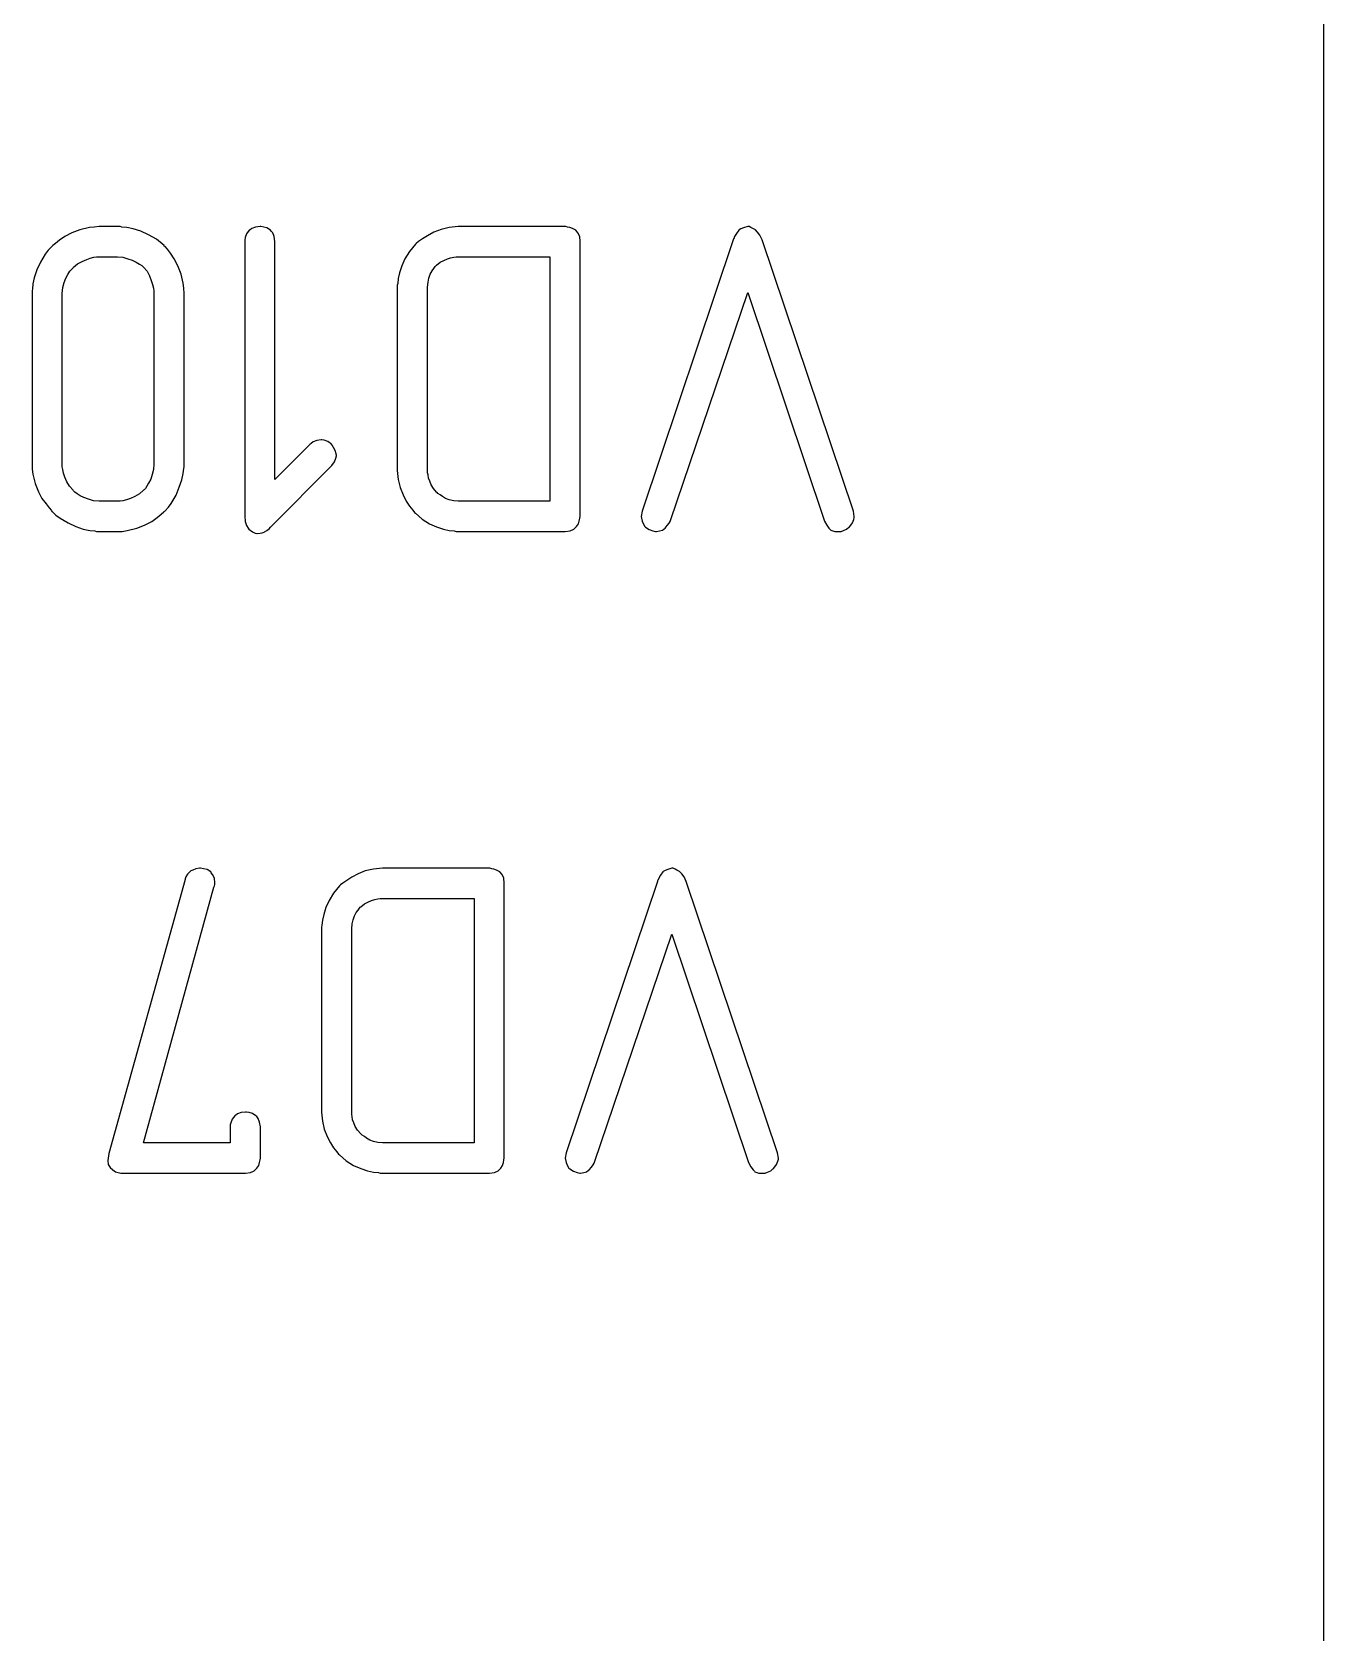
# Model space of a CAD drawing. Header units: inches. Extents: x 0 to 594, y -420 to 0.
# Drawn here: x 224.029 to 228.062, y -112.495 to -107.496 of the extents above; entities that cross this region are included whole.
import ezdxf

# ---------------------------------------------------------------- set-up
doc = ezdxf.new("R2010")
doc.units = ezdxf.units.IN
doc.header["$MEASUREMENT"] = 0

msp = doc.modelspace()

# ---------------------------------------------------------------- linework, layer by layer
at = {"color": 18, "true_color": 0x000000}
for p, q in [((228.0624, -129.0828), (228.0624, -102.5828)), ((224.153, -108.1232), (224.1318, -108.1345)), ((224.1783, -108.1133), (224.153, -108.1232)), ((224.2079, -108.1063), (224.1783, -108.1133)), ((224.2234, -108.1049), (224.2079, -108.1063)), ((224.2389, -108.1035), (224.2234, -108.1049)), ((224.3038, -108.1035), (224.2389, -108.1035)), ((224.3094, -108.1049), (224.3038, -108.1035)), ((224.3249, -108.1063), (224.3094, -108.1049)), ((224.3447, -108.1105), (224.3249, -108.1063)), ((224.3686, -108.1176), (224.3447, -108.1105)), ((224.3926, -108.1288), (224.3686, -108.1176)), ((224.707, -108.1147), (224.6985, -108.126)), ((224.7098, -108.1133), (224.707, -108.1147)), ((224.7154, -108.1091), (224.7098, -108.1133)), ((224.7267, -108.1049), (224.7154, -108.1091)), ((224.7408, -108.1035), (224.7267, -108.1049)), ((224.7436, -108.1035), (224.7408, -108.1035)), ((224.7521, -108.1049), (224.7436, -108.1035)), ((224.7619, -108.1077), (224.7521, -108.1049)), ((224.7732, -108.1147), (224.7619, -108.1077)), ((224.776, -108.1176), (224.7732, -108.1147)), ((224.7803, -108.1232), (224.776, -108.1176)), ((224.7845, -108.1345), (224.7803, -108.1232)), ((225.2835, -108.1204), (225.2638, -108.1317)), ((225.3061, -108.1119), (225.2835, -108.1204)), ((225.3315, -108.1063), (225.3061, -108.1119)), ((225.3597, -108.1035), (225.3315, -108.1063)), ((225.6952, -108.1035), (225.3597, -108.1035)), ((225.7008, -108.1049), (225.6952, -108.1035)), ((225.7079, -108.1063), (225.7008, -108.1049)), ((225.7163, -108.1091), (225.7079, -108.1063)), ((225.7262, -108.1147), (225.7163, -108.1091)), ((225.7332, -108.1232), (225.7262, -108.1147)), ((225.7389, -108.1345), (225.7332, -108.1232)), ((226.228, -108.1246), (226.2224, -108.1345)), ((226.2351, -108.1147), (226.228, -108.1246)), ((226.2365, -108.1133), (226.2351, -108.1147)), ((226.2421, -108.1105), (226.2365, -108.1133)), ((226.2506, -108.1077), (226.2421, -108.1105)), ((226.2633, -108.1035), (226.2506, -108.1077)), ((226.2675, -108.1035), (226.2633, -108.1035)), ((226.2731, -108.1063), (226.2675, -108.1035)), ((226.2788, -108.1091), (226.2731, -108.1063)), ((226.2872, -108.1133), (226.2788, -108.1091)), ((226.2943, -108.1204), (226.2872, -108.1133)), ((226.3013, -108.1303), (226.2943, -108.1204)), ((224.0909, -108.1655), (224.0796, -108.1768)), ((224.0937, -108.1627), (224.0909, -108.1655)), ((224.1022, -108.1556), (224.0937, -108.1627)), ((224.1149, -108.1458), (224.1022, -108.1556)), ((224.1318, -108.1345), (224.1149, -108.1458)), ((224.418, -108.1429), (224.3926, -108.1288)), ((224.4419, -108.1627), (224.418, -108.1429)), ((224.4419, -108.1641), (224.4419, -108.1627)), ((224.4448, -108.1655), (224.4419, -108.1641)), ((224.4518, -108.174), (224.4448, -108.1655)), ((224.4617, -108.1866), (224.4518, -108.174)), ((224.6943, -108.1373), (224.6929, -108.1458)), ((224.6929, -108.1458), (224.6929, -108.1486)), ((224.6929, -108.1486), (224.6929, -108.15)), ((224.6929, -108.15), (224.6929, -109.0071)), ((224.6985, -108.126), (224.6943, -108.1373)), ((224.7873, -108.15), (224.7845, -108.1345)), ((224.7873, -108.8929), (224.7873, -108.15)), ((225.2257, -108.1584), (225.2074, -108.181)), ((225.2286, -108.1556), (225.2257, -108.1584)), ((225.2356, -108.15), (225.2286, -108.1556)), ((225.2483, -108.1415), (225.2356, -108.15)), ((225.2638, -108.1317), (225.2483, -108.1415)), ((225.7403, -108.15), (225.7389, -108.1345)), ((225.7403, -109.0071), (225.7403, -108.15)), ((226.2182, -108.1443), (225.9334, -108.9916)), ((226.2196, -108.1415), (226.2182, -108.1429)), ((226.2182, -108.1429), (226.2182, -108.1443)), ((226.2224, -108.1345), (226.2196, -108.1415)), ((226.3084, -108.1443), (226.3013, -108.1303)), ((226.5931, -108.9916), (226.3084, -108.1443)), ((224.0557, -108.2148), (224.0444, -108.2388)), ((224.0698, -108.1895), (224.0557, -108.2148)), ((224.0796, -108.1768), (224.0698, -108.1895)), ((224.1586, -108.2303), (224.1713, -108.2191)), ((224.1713, -108.2191), (224.1854, -108.212)), ((224.1854, -108.212), (224.1995, -108.2064)), ((224.1995, -108.2064), (224.2107, -108.2021)), ((224.2107, -108.2021), (224.222, -108.1993)), ((224.222, -108.1993), (224.2305, -108.1979)), ((224.2305, -108.1979), (224.2953, -108.1979)), ((224.2953, -108.1979), (224.3122, -108.1993)), ((224.3122, -108.1993), (224.3278, -108.2036)), ((224.3278, -108.2036), (224.3419, -108.2078)), ((224.3419, -108.2078), (224.3545, -108.2148)), ((224.3545, -108.2148), (224.3644, -108.2205)), ((224.3644, -108.2205), (224.3715, -108.2247)), ((224.3715, -108.2247), (224.3757, -108.2289)), ((224.473, -108.2036), (224.4617, -108.1866)), ((224.4842, -108.2261), (224.473, -108.2036)), ((225.1933, -108.2036), (225.1834, -108.2261)), ((225.2074, -108.181), (225.1933, -108.2036)), ((225.2878, -108.2275), (225.2906, -108.2247)), ((225.2906, -108.2247), (225.292, -108.2233)), ((225.292, -108.2233), (225.3033, -108.2148)), ((225.3033, -108.2148), (225.3145, -108.2092)), ((225.3145, -108.2092), (225.3258, -108.2036)), ((225.3258, -108.2036), (225.3357, -108.2007)), ((225.3357, -108.2007), (225.3456, -108.1993)), ((225.3456, -108.1993), (225.3526, -108.1979)), ((225.3526, -108.1979), (225.6458, -108.1979)), ((225.6458, -108.1979), (225.6458, -108.9606)), ((224.0359, -108.2628), (224.0317, -108.2825)), ((224.0444, -108.2388), (224.0359, -108.2628)), ((224.129, -108.2783), (224.1346, -108.2642)), ((224.1346, -108.2642), (224.1403, -108.2529)), ((224.1403, -108.2529), (224.1473, -108.243)), ((224.1473, -108.243), (224.153, -108.236)), ((224.153, -108.236), (224.1572, -108.2318)), ((224.1572, -108.2318), (224.1586, -108.2303)), ((224.3757, -108.2289), (224.3771, -108.2303)), ((224.3771, -108.2303), (224.3884, -108.243)), ((224.3884, -108.243), (224.3954, -108.2571)), ((224.3954, -108.2571), (224.4011, -108.2712)), ((224.4011, -108.2712), (224.4053, -108.2839)), ((224.4941, -108.2515), (224.4842, -108.2261)), ((224.5011, -108.2797), (224.4941, -108.2515)), ((225.1722, -108.2656), (225.1708, -108.2811)), ((225.1764, -108.2473), (225.1722, -108.2656)), ((225.1834, -108.2261), (225.1764, -108.2473)), ((225.2652, -108.2769), (225.268, -108.2642)), ((225.268, -108.2642), (225.2723, -108.2515)), ((225.2723, -108.2515), (225.2779, -108.2416)), ((225.2779, -108.2416), (225.2835, -108.2346)), ((225.2835, -108.2346), (225.2878, -108.2275)), ((224.0303, -108.298), (224.0289, -108.3036)), ((224.0289, -108.3036), (224.0289, -108.3079)), ((224.0289, -108.3079), (224.0289, -108.3107)), ((224.0289, -108.3107), (224.0289, -108.3121)), ((224.0289, -108.3121), (224.0289, -108.845)), ((224.0317, -108.2825), (224.0303, -108.298)), ((224.1233, -108.3121), (224.1248, -108.2938)), ((224.1233, -108.845), (224.1233, -108.3121)), ((224.1248, -108.2938), (224.129, -108.2783)), ((224.4053, -108.2839), (224.4081, -108.2952)), ((224.4081, -108.2952), (224.4095, -108.3036)), ((224.4095, -108.3036), (224.4095, -108.3107)), ((224.4095, -108.3107), (224.4095, -108.3121)), ((224.4095, -108.3121), (224.4095, -108.845)), ((224.5026, -108.2952), (224.5011, -108.2797)), ((224.504, -108.3121), (224.5026, -108.2952)), ((224.504, -108.845), (224.504, -108.3121)), ((225.1708, -108.2811), (225.1693, -108.2867)), ((225.1693, -108.2867), (225.1693, -108.291)), ((225.1693, -108.291), (225.1693, -108.2924)), ((225.1693, -108.2924), (225.1693, -108.2938)), ((225.1693, -108.2938), (225.1693, -108.8647)), ((225.2638, -108.2924), (225.2652, -108.2769)), ((225.2638, -108.8647), (225.2638, -108.2924)), ((226.0222, -109.0212), (226.2633, -108.3093)), ((226.2633, -108.3093), (226.5029, -109.0226)), ((224.9184, -108.7717), (224.9071, -108.7759)), ((224.9311, -108.7688), (224.9184, -108.7717)), ((224.9339, -108.7688), (224.9311, -108.7688)), ((224.941, -108.7703), (224.9339, -108.7688)), ((224.9523, -108.7745), (224.941, -108.7703)), ((224.9635, -108.7829), (224.9523, -108.7745)), ((224.8973, -108.7829), (224.7873, -108.8929)), ((224.9001, -108.7801), (224.8973, -108.7829)), ((224.9071, -108.7759), (224.9001, -108.7801)), ((224.9635, -108.7844), (224.9635, -108.7829)), ((224.9663, -108.7858), (224.9635, -108.7844)), ((224.9706, -108.7928), (224.9663, -108.7858)), ((224.9762, -108.8041), (224.9706, -108.7928)), ((224.9776, -108.8097), (224.9762, -108.8041)), ((224.979, -108.8168), (224.9776, -108.8097)), ((224.9776, -108.8266), (224.979, -108.8196)), ((224.979, -108.8182), (224.979, -108.8168)), ((224.979, -108.8196), (224.979, -108.8182)), ((224.0289, -108.845), (224.0289, -108.8605)), ((224.0289, -108.8605), (224.0317, -108.876)), ((224.1233, -108.8478), (224.1233, -108.845)), ((224.1233, -108.8534), (224.1233, -108.8478)), ((224.1248, -108.8619), (224.1233, -108.8534)), ((224.1276, -108.8732), (224.1248, -108.8619)), ((224.1318, -108.8859), (224.1276, -108.8732)), ((224.4081, -108.8619), (224.4039, -108.8774)), ((224.4095, -108.845), (224.4081, -108.8619)), ((224.4969, -108.8943), (224.5011, -108.8746)), ((224.5011, -108.8746), (224.5026, -108.8591)), ((224.5026, -108.8591), (224.504, -108.8534)), ((224.504, -108.8464), (224.504, -108.845)), ((224.504, -108.8492), (224.504, -108.8464)), ((224.504, -108.8534), (224.504, -108.8492)), ((224.7746, -109.0409), (224.9649, -108.8492)), ((224.9649, -108.8492), (224.9734, -108.8379)), ((224.9734, -108.8379), (224.9776, -108.8266)), ((225.1693, -108.8647), (225.1722, -108.8929)), ((225.2638, -108.8661), (225.2638, -108.8647)), ((225.2638, -108.8718), (225.2638, -108.8661)), ((225.2652, -108.8788), (225.2638, -108.8718)), ((224.0317, -108.876), (224.0388, -108.9056)), ((224.0388, -108.9056), (224.0486, -108.931)), ((224.1374, -108.8999), (224.1318, -108.8859)), ((224.1459, -108.914), (224.1374, -108.8999)), ((224.1572, -108.9267), (224.1459, -108.914)), ((224.3785, -108.9253), (224.3771, -108.9267)), ((224.3827, -108.9211), (224.3785, -108.9253)), ((224.387, -108.914), (224.3827, -108.9211)), ((224.3926, -108.9042), (224.387, -108.914)), ((224.3996, -108.8915), (224.3926, -108.9042)), ((224.4039, -108.8774), (224.3996, -108.8915)), ((224.4786, -108.9422), (224.4885, -108.9169)), ((224.4885, -108.9169), (224.4969, -108.8943)), ((225.1722, -108.8929), (225.1778, -108.9183)), ((225.1778, -108.9183), (225.1877, -108.9408)), ((225.2666, -108.8887), (225.2652, -108.8788)), ((225.2708, -108.8985), (225.2666, -108.8887)), ((225.2751, -108.9098), (225.2708, -108.8985)), ((225.2821, -108.9211), (225.2751, -108.9098)), ((225.292, -108.9324), (225.2821, -108.9211)), ((224.0486, -108.931), (224.0599, -108.9521)), ((224.0599, -108.9521), (224.0726, -108.969)), ((224.0726, -108.969), (224.0825, -108.9817)), ((224.1586, -108.9281), (224.1572, -108.9267)), ((224.1628, -108.9324), (224.1586, -108.9281)), ((224.1699, -108.938), (224.1628, -108.9324)), ((224.1797, -108.9436), (224.1699, -108.938)), ((224.191, -108.9493), (224.1797, -108.9436)), ((224.2051, -108.9549), (224.191, -108.9493)), ((224.2206, -108.9592), (224.2051, -108.9549)), ((224.2389, -108.9606), (224.2206, -108.9592)), ((224.2206, -108.9592), (224.2206, -108.9592)), ((224.3038, -108.9606), (224.2389, -108.9606)), ((224.3122, -108.9592), (224.3038, -108.9606)), ((224.3235, -108.9563), (224.3122, -108.9592)), ((224.3362, -108.9521), (224.3235, -108.9563)), ((224.3503, -108.9465), (224.3362, -108.9521)), ((224.3644, -108.938), (224.3503, -108.9465)), ((224.3771, -108.9267), (224.3644, -108.938)), ((224.4546, -108.9789), (224.4631, -108.9676)), ((224.4631, -108.9676), (224.4786, -108.9422)), ((225.1877, -108.9408), (225.1975, -108.9606)), ((225.1975, -108.9606), (225.2074, -108.9761)), ((225.2934, -108.9338), (225.292, -108.9324)), ((225.2962, -108.9366), (225.2934, -108.9338)), ((225.3033, -108.9408), (225.2962, -108.9366)), ((225.3103, -108.9465), (225.3033, -108.9408)), ((225.3202, -108.9521), (225.3103, -108.9465)), ((225.3315, -108.9563), (225.3202, -108.9521)), ((225.3456, -108.9592), (225.3315, -108.9563)), ((225.3597, -108.9606), (225.3456, -108.9592)), ((225.3456, -108.9592), (225.3456, -108.9592)), ((225.6458, -108.9606), (225.3597, -108.9606)), ((224.0825, -108.9817), (224.0895, -108.9902)), ((224.0895, -108.9902), (224.0909, -108.993)), ((224.0909, -108.993), (224.0923, -108.993)), ((224.0923, -108.993), (224.1036, -109.0043)), ((224.1036, -109.0043), (224.1163, -109.0141)), ((224.1163, -109.0141), (224.1417, -109.0282)), ((224.3799, -109.0353), (224.4025, -109.024)), ((224.4025, -109.024), (224.4194, -109.0113)), ((224.4194, -109.0113), (224.4321, -109.0014)), ((224.4321, -109.0014), (224.4405, -108.9944)), ((224.4405, -108.9944), (224.4419, -108.993)), ((224.4419, -108.993), (224.4433, -108.9916)), ((224.4433, -108.9916), (224.4546, -108.9789)), ((224.6929, -109.0071), (224.6943, -109.024)), ((224.6943, -109.024), (224.6985, -109.0367)), ((225.2074, -108.9761), (225.2173, -108.9888)), ((225.2173, -108.9888), (225.2229, -108.9958)), ((225.2229, -108.9958), (225.2257, -108.9986)), ((225.2257, -108.9986), (225.2469, -109.017)), ((225.2469, -109.017), (225.2694, -109.0311)), ((225.7346, -109.0311), (225.7375, -109.0226)), ((225.7375, -109.0226), (225.7389, -109.0141)), ((225.7389, -109.0141), (225.7403, -109.0085)), ((225.7403, -109.0085), (225.7403, -109.0071)), ((225.9334, -108.9916), (225.9306, -109.0085)), ((225.9306, -109.0085), (225.9334, -109.0226)), ((225.9334, -109.0226), (225.9376, -109.0325)), ((226.018, -109.0296), (226.0208, -109.024)), ((226.0208, -109.024), (226.0222, -109.0212)), ((226.5029, -109.0226), (226.51, -109.0353)), ((226.5903, -109.0282), (226.5946, -109.0184)), ((226.596, -109.0085), (226.5931, -108.9916)), ((226.5946, -109.0184), (226.596, -109.0113)), ((226.596, -109.0099), (226.596, -109.0085)), ((226.596, -109.0113), (226.596, -109.0099)), ((224.1417, -109.0282), (224.1656, -109.0395)), ((224.1656, -109.0395), (224.1882, -109.048)), ((224.1882, -109.048), (224.2093, -109.0522)), ((224.2093, -109.0522), (224.2248, -109.0536)), ((224.2248, -109.0536), (224.2305, -109.055)), ((224.2305, -109.055), (224.3108, -109.055)), ((224.2305, -109.055), (224.2305, -109.055)), ((224.3108, -109.055), (224.3263, -109.0522)), ((224.3263, -109.0522), (224.3559, -109.0451)), ((224.3559, -109.0451), (224.3799, -109.0353)), ((224.6985, -109.0367), (224.7041, -109.0451)), ((224.7041, -109.0451), (224.7056, -109.048)), ((224.7056, -109.048), (224.7168, -109.0564)), ((224.7168, -109.0564), (224.7253, -109.0607)), ((224.7253, -109.0607), (224.7309, -109.0621)), ((224.7309, -109.0621), (224.7323, -109.0621)), ((224.7309, -109.0621), (224.7309, -109.0621)), ((224.7323, -109.0621), (224.7408, -109.0607)), ((224.7408, -109.0607), (224.7478, -109.0592)), ((224.7478, -109.0592), (224.7535, -109.0578)), ((224.7535, -109.0578), (224.7549, -109.0564)), ((224.7549, -109.0564), (224.7619, -109.0522)), ((224.7619, -109.0522), (224.769, -109.0466)), ((224.769, -109.0466), (224.7732, -109.0423)), ((224.7732, -109.0423), (224.7746, -109.0409)), ((225.2694, -109.0311), (225.292, -109.0409)), ((225.292, -109.0409), (225.3131, -109.048)), ((225.3131, -109.048), (225.3315, -109.0522)), ((225.3315, -109.0522), (225.347, -109.0536)), ((225.347, -109.0536), (225.3526, -109.055)), ((225.3526, -109.055), (225.6938, -109.055)), ((225.3526, -109.055), (225.3526, -109.055)), ((225.6938, -109.055), (225.7093, -109.0536)), ((225.7093, -109.0536), (225.7205, -109.048)), ((225.7205, -109.048), (225.729, -109.0395)), ((225.729, -109.0395), (225.7346, -109.0311)), ((225.9376, -109.0325), (225.9419, -109.0395)), ((225.9419, -109.0395), (225.9447, -109.0423)), ((225.9447, -109.0423), (225.956, -109.0494)), ((225.956, -109.0494), (225.9672, -109.0536)), ((225.9672, -109.0536), (225.9757, -109.055)), ((225.9757, -109.055), (225.9785, -109.055)), ((225.9757, -109.055), (225.9757, -109.055)), ((225.9785, -109.055), (225.9884, -109.0536)), ((225.9884, -109.0536), (225.9968, -109.0508)), ((225.9968, -109.0508), (226.0025, -109.0466)), ((226.0025, -109.0466), (226.0053, -109.0451)), ((226.0053, -109.0451), (226.0123, -109.0367)), ((226.0123, -109.0367), (226.018, -109.0296)), ((226.51, -109.0353), (226.517, -109.0451)), ((226.517, -109.0451), (226.5212, -109.0494)), ((226.5212, -109.0494), (226.5227, -109.0508)), ((226.5227, -109.0508), (226.5353, -109.055)), ((226.5353, -109.055), (226.5551, -109.055)), ((226.5551, -109.055), (226.5621, -109.0522)), ((226.5621, -109.0522), (226.572, -109.048)), ((226.572, -109.048), (226.579, -109.0423)), ((226.579, -109.0423), (226.5819, -109.0409)), ((226.5819, -109.0395), (226.5903, -109.0282)), ((226.5819, -109.0409), (226.5819, -109.0395)), ((224.5223, -110.1169), (224.5138, -110.1253)), ((224.5251, -110.1154), (224.5223, -110.1169)), ((224.5307, -110.1126), (224.5251, -110.1154)), ((224.5406, -110.1084), (224.5307, -110.1126)), ((224.5519, -110.107), (224.5406, -110.1084)), ((224.5547, -110.107), (224.5519, -110.107)), ((224.5646, -110.1084), (224.5547, -110.107)), ((224.5759, -110.1112), (224.5646, -110.1084)), ((224.5871, -110.1183), (224.5759, -110.1112)), ((224.5885, -110.1211), (224.5871, -110.1183)), ((224.5928, -110.1267), (224.5885, -110.1211)), ((225.0467, -110.1239), (225.027, -110.1352)), ((225.0693, -110.1154), (225.0467, -110.1239)), ((225.0946, -110.1098), (225.0693, -110.1154)), ((225.1228, -110.107), (225.0946, -110.1098)), ((225.4583, -110.107), (225.1228, -110.107)), ((225.464, -110.1084), (225.4583, -110.107)), ((225.471, -110.1098), (225.464, -110.1084)), ((225.4795, -110.1126), (225.471, -110.1098)), ((225.4893, -110.1183), (225.4795, -110.1126)), ((225.4964, -110.1267), (225.4893, -110.1183)), ((225.9982, -110.1183), (225.9912, -110.1281)), ((225.9997, -110.1169), (225.9982, -110.1183)), ((226.0053, -110.114), (225.9997, -110.1169)), ((226.0138, -110.1112), (226.0053, -110.114)), ((226.0264, -110.107), (226.0138, -110.1112)), ((226.0307, -110.107), (226.0264, -110.107)), ((226.0363, -110.1098), (226.0307, -110.107)), ((226.0419, -110.1126), (226.0363, -110.1098)), ((226.0504, -110.1169), (226.0419, -110.1126)), ((226.0575, -110.1239), (226.0504, -110.1169)), ((226.0645, -110.1338), (226.0575, -110.1239)), ((224.5068, -110.1422), (224.2685, -110.9979)), ((224.3771, -110.9641), (224.597, -110.1662)), ((224.5096, -110.1338), (224.5068, -110.1394)), ((224.5068, -110.1394), (224.5068, -110.1422)), ((224.5138, -110.1253), (224.5096, -110.1338)), ((224.5984, -110.138), (224.5928, -110.1267)), ((224.597, -110.1662), (224.5984, -110.162)), ((224.5998, -110.1521), (224.5984, -110.138)), ((224.5984, -110.162), (224.5998, -110.1577)), ((224.5998, -110.1535), (224.5998, -110.1521)), ((224.5998, -110.1577), (224.5998, -110.1535)), ((224.9889, -110.162), (224.9706, -110.1845)), ((224.9917, -110.1591), (224.9889, -110.162)), ((224.9988, -110.1535), (224.9917, -110.1591)), ((225.0115, -110.1451), (224.9988, -110.1535)), ((225.027, -110.1352), (225.0115, -110.1451)), ((225.502, -110.138), (225.4964, -110.1267)), ((225.5034, -110.1535), (225.502, -110.138)), ((225.5034, -111.0106), (225.5034, -110.1535)), ((225.9813, -110.1479), (225.6966, -110.9951)), ((225.9827, -110.1451), (225.9813, -110.1465)), ((225.9813, -110.1465), (225.9813, -110.1479)), ((225.9856, -110.138), (225.9827, -110.1451)), ((225.9912, -110.1281), (225.9856, -110.138)), ((226.0716, -110.1479), (226.0645, -110.1338)), ((226.3563, -110.9951), (226.0716, -110.1479)), ((224.9565, -110.2071), (224.9466, -110.2296)), ((224.9706, -110.1845), (224.9565, -110.2071)), ((225.0552, -110.2268), (225.0664, -110.2184)), ((225.0664, -110.2184), (225.0777, -110.2127)), ((225.0777, -110.2127), (225.089, -110.2071)), ((225.089, -110.2071), (225.0989, -110.2043)), ((225.0989, -110.2043), (225.1087, -110.2028)), ((225.1087, -110.2028), (225.1158, -110.2014)), ((225.1158, -110.2014), (225.409, -110.2014)), ((225.409, -110.2014), (225.409, -110.9641)), ((224.9353, -110.2691), (224.9339, -110.2846)), ((224.9396, -110.2508), (224.9353, -110.2691)), ((224.9466, -110.2296), (224.9396, -110.2508)), ((225.0284, -110.2804), (225.0312, -110.2677)), ((225.0312, -110.2677), (225.0354, -110.255)), ((225.0354, -110.255), (225.0411, -110.2451)), ((225.0411, -110.2451), (225.0467, -110.2381)), ((225.0467, -110.2381), (225.0509, -110.231)), ((225.0509, -110.231), (225.0537, -110.2282)), ((225.0537, -110.2282), (225.0552, -110.2268)), ((224.9339, -110.2846), (224.9325, -110.2903)), ((224.9325, -110.2903), (224.9325, -110.2945)), ((224.9325, -110.2945), (224.9325, -110.2959)), ((224.9325, -110.2959), (224.9325, -110.2973)), ((224.9325, -110.2973), (224.9325, -110.8682)), ((225.027, -110.2959), (225.0284, -110.2804)), ((225.027, -110.8682), (225.027, -110.2959)), ((225.7854, -111.0247), (226.0264, -110.3128)), ((226.0264, -110.3128), (226.2661, -111.0261)), ((224.6703, -110.8739), (224.6647, -110.8781)), ((224.6816, -110.8696), (224.6703, -110.8739)), ((224.6957, -110.8682), (224.6816, -110.8696)), ((224.6985, -110.8682), (224.6957, -110.8682)), ((224.707, -110.8696), (224.6985, -110.8682)), ((224.7168, -110.8725), (224.707, -110.8696)), ((224.7281, -110.8795), (224.7168, -110.8725)), ((224.9325, -110.8682), (224.9353, -110.8964)), ((225.027, -110.8696), (225.027, -110.8682)), ((225.027, -110.8753), (225.027, -110.8696)), ((224.6492, -110.9021), (224.6478, -110.9077)), ((224.6478, -110.9077), (224.6478, -110.9119)), ((224.6478, -110.9119), (224.6478, -110.9147)), ((224.6478, -110.9147), (224.6478, -110.9162)), ((224.6478, -110.9162), (224.6478, -110.9641)), ((224.6534, -110.8908), (224.6492, -110.9021)), ((224.6618, -110.8795), (224.6534, -110.8908)), ((224.6647, -110.8781), (224.6618, -110.8795)), ((224.7309, -110.8823), (224.7281, -110.8795)), ((224.7352, -110.888), (224.7309, -110.8823)), ((224.7394, -110.8992), (224.7352, -110.888)), ((224.7422, -110.9147), (224.7394, -110.8992)), ((224.7422, -111.0106), (224.7422, -110.9147)), ((224.9353, -110.8964), (224.941, -110.9218)), ((224.941, -110.9218), (224.9508, -110.9444)), ((225.0284, -110.8823), (225.027, -110.8753)), ((225.0298, -110.8922), (225.0284, -110.8823)), ((225.034, -110.9021), (225.0298, -110.8922)), ((225.0382, -110.9133), (225.034, -110.9021)), ((225.0453, -110.9246), (225.0382, -110.9133)), ((225.0552, -110.9359), (225.0453, -110.9246)), ((224.6478, -110.9641), (224.3771, -110.9641)), ((224.9508, -110.9444), (224.9607, -110.9641)), ((224.9607, -110.9641), (224.9706, -110.9796)), ((225.0566, -110.9373), (225.0552, -110.9359)), ((225.0594, -110.9401), (225.0566, -110.9373)), ((225.0664, -110.9444), (225.0594, -110.9401)), ((225.0735, -110.95), (225.0664, -110.9444)), ((225.0833, -110.9556), (225.0735, -110.95)), ((225.0946, -110.9599), (225.0833, -110.9556)), ((225.1087, -110.9627), (225.0946, -110.9599)), ((225.1228, -110.9641), (225.1087, -110.9627)), ((225.1087, -110.9627), (225.1087, -110.9627)), ((225.409, -110.9641), (225.1228, -110.9641)), ((224.2685, -110.9979), (224.2657, -111.0191)), ((224.2657, -111.0191), (224.2671, -111.0318)), ((224.7394, -111.0261), (224.7408, -111.0177)), ((224.7408, -111.0177), (224.7422, -111.012)), ((224.7422, -111.012), (224.7422, -111.0106)), ((224.9706, -110.9796), (224.9804, -110.9923)), ((224.9804, -110.9923), (224.9861, -110.9993)), ((224.9861, -110.9993), (224.9889, -111.0021)), ((224.9889, -111.0021), (225.01, -111.0205)), ((225.01, -111.0205), (225.0326, -111.0346)), ((225.5006, -111.0261), (225.502, -111.0177)), ((225.502, -111.0177), (225.5034, -111.012)), ((225.5034, -111.012), (225.5034, -111.0106)), ((225.6966, -110.9951), (225.6938, -111.012)), ((225.6938, -111.012), (225.6966, -111.0261)), ((225.784, -111.0275), (225.7854, -111.0247)), ((226.3535, -111.0318), (226.3577, -111.0219)), ((226.3591, -111.012), (226.3563, -110.9951)), ((226.3577, -111.0219), (226.3591, -111.0148)), ((226.3591, -111.0134), (226.3591, -111.012)), ((226.3591, -111.0148), (226.3591, -111.0134)), ((224.2671, -111.0318), (224.2728, -111.0416)), ((224.2728, -111.0416), (224.2812, -111.0487)), ((224.2812, -111.0487), (224.2897, -111.0543)), ((224.2897, -111.0543), (224.2981, -111.0571)), ((224.2981, -111.0571), (224.3066, -111.0585)), ((224.3066, -111.0585), (224.6957, -111.0585)), ((224.3066, -111.0585), (224.3066, -111.0585)), ((224.6957, -111.0585), (224.7112, -111.0571)), ((224.7112, -111.0571), (224.7225, -111.0515)), ((224.7225, -111.0515), (224.7309, -111.043)), ((224.7309, -111.043), (224.7366, -111.0346)), ((224.7366, -111.0346), (224.7394, -111.0261)), ((225.0326, -111.0346), (225.0552, -111.0444)), ((225.0552, -111.0444), (225.0763, -111.0515)), ((225.0763, -111.0515), (225.0946, -111.0557)), ((225.0946, -111.0557), (225.1101, -111.0571)), ((225.1101, -111.0571), (225.1158, -111.0585)), ((225.1158, -111.0585), (225.4569, -111.0585)), ((225.1158, -111.0585), (225.1158, -111.0585)), ((225.4569, -111.0585), (225.4724, -111.0571)), ((225.4724, -111.0571), (225.4837, -111.0515)), ((225.4837, -111.0515), (225.4922, -111.043)), ((225.4922, -111.043), (225.4978, -111.0346)), ((225.4978, -111.0346), (225.5006, -111.0261)), ((225.6966, -111.0261), (225.7008, -111.036)), ((225.7008, -111.036), (225.705, -111.043)), ((225.705, -111.043), (225.7078, -111.0459)), ((225.7078, -111.0459), (225.7191, -111.0529)), ((225.7191, -111.0529), (225.7304, -111.0571)), ((225.7304, -111.0571), (225.7389, -111.0585)), ((225.7389, -111.0585), (225.7417, -111.0585)), ((225.7389, -111.0585), (225.7389, -111.0585)), ((225.7417, -111.0585), (225.7516, -111.0571)), ((225.7516, -111.0571), (225.76, -111.0543)), ((225.76, -111.0543), (225.7656, -111.0501)), ((225.7656, -111.0501), (225.7685, -111.0487)), ((225.7685, -111.0487), (225.7755, -111.0402)), ((225.7755, -111.0402), (225.7812, -111.0332)), ((225.7812, -111.0332), (225.784, -111.0275)), ((226.2661, -111.0261), (226.2731, -111.0388)), ((226.2731, -111.0388), (226.2802, -111.0487)), ((226.2802, -111.0487), (226.2844, -111.0529)), ((226.2844, -111.0529), (226.2858, -111.0543)), ((226.2858, -111.0543), (226.2985, -111.0585)), ((226.2985, -111.0585), (226.3182, -111.0585)), ((226.3182, -111.0585), (226.3253, -111.0557)), ((226.3253, -111.0557), (226.3352, -111.0515)), ((226.3352, -111.0515), (226.3422, -111.0459)), ((226.3422, -111.0459), (226.345, -111.0444)), ((226.345, -111.043), (226.3535, -111.0318)), ((226.345, -111.0444), (226.345, -111.043))]:
    msp.add_line(p, q, dxfattribs=at)

doc.saveas('drawing.dxf')
